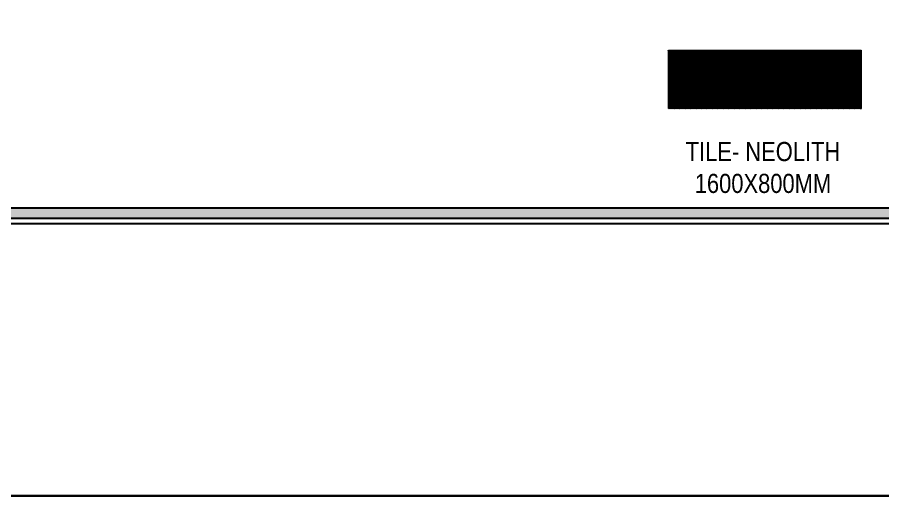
# Model space of a CAD drawing. Header units: millimetres. Extents: x 56222 to 3066687, y -650199 to -121287.
# Drawn here: x 155709.2 to 155890.2, y -180126 to -180025.9 of the extents above; entities that cross this region are included whole.
import ezdxf

# ---------------------------------------------------------------- set-up
doc = ezdxf.new("R2010")
doc.units = ezdxf.units.MM
doc.header["$MEASUREMENT"] = 0
doc.linetypes.add('DASHED2', pattern=[0.375, 0.25, -0.125])
for name, color, linetype, lineweight in [('FIRST FLOOR ( TEXT )', 7, 'Continuous', 9), ('GROUND FLOOR', 7, 'Continuous', 9), ('NAME PLATE', 7, 'Continuous', 25), ('XX~SLAB ( BEAM )~ ( DIM )', 7, 'Continuous', 9)]:
    doc.layers.add(name, color=color, linetype=linetype, lineweight=lineweight)
doc.styles.add('KATHA', font='swissc.ttf')

msp = doc.modelspace()

# ---------------------------------------------------------------- hatches: boundary and pattern name
at = {"layer": 'NAME PLATE', "true_color": 0xd39e00}
h = msp.add_hatch(color=42, dxfattribs=at)
h.paths.add_polyline_path([(155632.102, -180068.022), (155943.916, -180068.022), (155943.916, -179848.544), (155632.102, -179848.544)])
h.paths.add_polyline_path([(155634.291, -180065.834), (155941.728, -180065.834), (155941.728, -179850.733), (155634.291, -179850.733)], flags=16)
at = {"layer": 'XX~SLAB ( BEAM )~ ( DIM )', "linetype": 'DASHED2', "lineweight": 25, "true_color": 0xdddedf, "transparency": 33554562}
h = msp.add_hatch(dxfattribs=at)
h.set_pattern_fill('ANSI31', color=254)
h.set_pattern_definition([(45, (2423.68823, 2455.11207), (-0.08838834765, 0.08838834765), [])])
h.paths.add_polyline_path([(155845.351, -180032.844), (155885.64, -180032.844), (155885.64, -180045.035), (155845.351, -180045.035)])

# ---------------------------------------------------------------- linework, layer by layer
at = {"layer": 'GROUND FLOOR'}
msp.add_lwpolyline([(155845.351, -180032.844), (155885.64, -180032.844), (155885.64, -180045.035), (155845.351, -180045.035)], close=True, dxfattribs=at)
at = {"layer": 'NAME PLATE', "color": 42, "true_color": 0xd39e00}
for points in [[(155631.008, -179847.45), (155945.01, -179847.45), (155945.01, -180069.116), (155631.008, -180069.116)], [(155632.102, -179848.544), (155943.916, -179848.544), (155943.916, -180068.022), (155632.102, -180068.022)], [(155634.291, -179850.733), (155941.728, -179850.733), (155941.728, -180065.834), (155634.291, -180065.834)]]:
    msp.add_lwpolyline(points, close=True, dxfattribs=at)
at = {"layer": 'XX~SLAB ( BEAM )~ ( DIM )', "color": 1, "lineweight": 30}
msp.add_lwpolyline([(155589.329, -179605.27), (156777.216, -179605.27), (156777.216, -180125.984), (155589.329, -180125.984)], close=True, dxfattribs=at)

# ---------------------------------------------------------------- texts
at = {"layer": 'FIRST FLOOR ( TEXT )', "color": 1, "insert": (155865.124, -180057.37), "char_height": 4, "attachment_point": 5, "style": 'KATHA'}
msp.add_mtext('TILE- NEOLITH\\P1600X800MM', dxfattribs=at)

doc.saveas('drawing.dxf')
